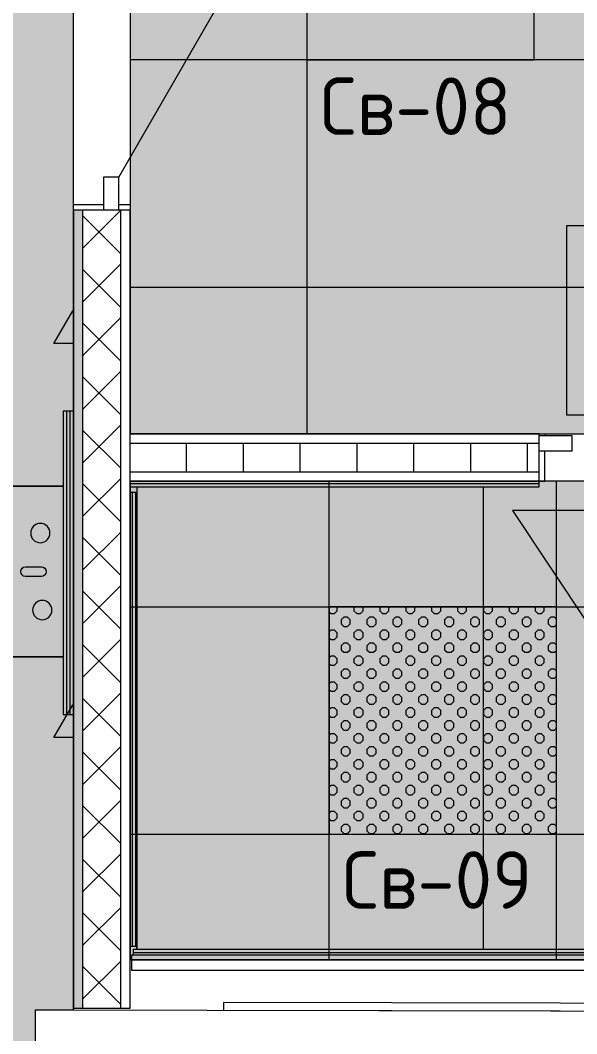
# Model space of a CAD drawing. Header units: millimetres. Extents: x -13069 to 207500, y -71366 to 56785.
# Drawn here: x 153488 to 154957, y 15208 to 17881 of the extents above; entities that cross this region are included whole.
import ezdxf

# ---------------------------------------------------------------- set-up
doc = ezdxf.new("R2010")
doc.units = ezdxf.units.MM
for name, color, linetype in [('PDF _Подложка без мебели', 7, 'Continuous'), ('PDF _Потолки - марка', 7, 'Continuous'), ('PDF _Текст', 7, 'Continuous')]:
    doc.layers.add(name, color=color, linetype=linetype)
doc.layers.add('PDF _Потолки', color=7, linetype='Continuous', lineweight=5, true_color=0x535353)
doc.layers.add('PDF _Ригели', color=7, linetype='Continuous', true_color=0x959595)
doc.layers.add('PDF _светильники', color=7, linetype='Continuous', true_color=0xffffff)
doc.styles.add('PDF GOST Common', font='GOST_Common.ttf')

msp = doc.modelspace()

# ---------------------------------------------------------------- hatches: boundary and pattern name
at = {"layer": 'PDF _Потолки', "true_color": 0xffffff, "transparency": 33554559}
for points in [[(119128.221, 14242.141), (121251.121, 14242.141), (126067.622, 14242.141), (126067.622, 13946.441), (126557.621, 13946.441), (126557.621, 14207.144), (129642.823, 14207.144), (129642.823, 14690.042), (133288.121, 14687.841), (133288.023, 15333.041), (132857.121, 15334.042), (132856.822, 19369.543), (135145.723, 19346.142), (135145.723, 15309.042), (134988.023, 15309.442), (134988.023, 14684.341), (151828.019, 14650.143), (151829.222, 15275.143), (151547.02, 15275.741), (151547.02, 19362.341), (153628.324, 19362.341), (153628.324, 15271.441), (153528.221, 15271.643), (153527.024, 14646.041), (156880.424, 14639.843), (156880.424, 14124.041), (160431.12, 14124.041), (160431.12, 13922.341), (160893.119, 13922.341), (160893.119, 14198.043), (165522.02, 14198.043), (165522.02, 14629.043), (167312.022, 14629.043), (167312.022, 14265.341), (167721.025, 14265.341), (167731.523, 10817.843), (166409.52, 10817.843), (166409.52, 10576.342), (160953.819, 10576.342), (160953.819, 11076.141), (160431.12, 11076.141), (159023.222, 11076.141), (159023.222, 10848.541), (146474.62, 10848.541), (140432.121, 10848.541), (126576.121, 10848.541), (126576.121, 11069.042), (126086.521, 11069.042), (126086.521, 10573.541), (119128.221, 10573.541)], [(153778.324, 16790.341), (153778.324, 19362.744), (157073.32, 19361.843), (157111.424, 16790.341), (155887.919, 16790.341), (154857.92, 16790.341)]]:
    msp.add_hatch(color=7, dxfattribs=at).paths.add_polyline_path(points)

# ---------------------------------------------------------------- linework, layer by layer
at = {"layer": 'PDF _Подложка без мебели', "lineweight": 18}
for points in [[(153528.123, 14701.641), (153528.019, 14681.643), (156915.422, 14674.743), (156937.12, 14674.743), (156937.12, 14694.741), (153527.122, 14701.641), (153528.221, 15271.643), (157154.02, 15264.343), (157055.32, 22111.444), (157092.619, 19522.341), (157072.624, 19522.042), (157035.319, 22111.141), (157055.32, 22111.444), (157625.224, 22119.644), (157733.323, 14629.043), (158011.619, 14629.043), (158020.524, 14629.043), (158020.524, 14299.041)], [(153748.32, 17467.343), (154176.322, 18208.642)], [(153748.32, 17380.343), (153748.32, 17467.343), (153708.323, 17467.343), (153708.323, 17380.343)], [(153628.324, 17380.343), (153628.324, 17395.342), (153708.323, 17395.342)], [(153653.324, 15275.341), (153653.324, 17380.343)], [(153748.32, 17395.342), (153778.324, 17395.342)], [(153753.324, 15275.341), (153753.324, 17380.343)], [(153610.319, 16850.341), (153610.319, 16050.341)], [(153619.322, 16850.341), (153619.322, 16050.341)], [(154857.92, 16745.342), (154944.92, 16745.342), (154944.92, 16785.342), (154857.92, 16785.342), (154857.92, 16790.341), (153778.324, 16790.341)], [(154872.923, 16790.341), (154872.923, 16785.342)], [(153778.324, 16650.341), (154857.92, 16650.341), (154857.92, 16745.342), (154857.92, 16785.342)], [(153778.324, 16765.341), (154857.92, 16765.341)], [(153927.024, 16690.341), (153927.024, 16765.341)], [(154077.024, 16690.341), (154077.024, 16765.341)], [(154227.024, 16690.341), (154227.024, 16765.341)], [(154377.024, 16690.341), (154377.024, 16765.341)], [(154527.024, 16690.341), (154527.024, 16765.341)], [(154677.024, 16690.341), (154677.024, 16765.341)], [(154827.024, 16690.341), (154827.024, 16765.341)], [(153778.324, 16665.341), (154857.92, 16665.341), (154872.923, 16665.341), (154872.923, 16745.342)], [(153778.324, 16690.341), (154857.92, 16690.341)], [(153778.324, 16659.341), (154857.92, 16659.341)], [(153787.321, 15415.841), (153787.321, 15430.844), (156613.42, 15430.844), (156613.42, 16665.341)], [(153778.324, 15439.343), (153793.321, 15439.343), (153793.321, 16635.342), (153778.324, 16635.342)], [(153784.324, 15439.343), (153784.324, 16635.342)], [(153796.324, 16650.341), (153796.324, 15430.844), (153796.324, 16339.443)], [(154710.319, 16650.341), (154710.319, 15430.844)], [(156628.422, 15415.841), (153782.023, 15415.841), (153782.023, 15375.842), (156628.422, 15375.842)], [(156628.422, 15402.841), (153782.023, 15402.841)], [(156613.42, 15421.841), (153787.321, 15421.841)], [(153628.324, 15271.441), (153628.324, 15275.341)]]:
    msp.add_lwpolyline(points, dxfattribs=at)
for points in [[(153748.32, 17380.343), (153708.323, 17380.343), (153628.324, 17380.343), (153628.324, 15275.341), (153778.324, 15275.341), (153778.324, 17380.343)], [(153629.319, 16050.341), (153629.319, 16850.341), (153601.322, 16850.341), (153601.322, 16050.341)], [(153601.322, 16202.142), (153301.322, 16202.142), (153301.322, 16652.142), (153601.322, 16652.142), (153301.322, 16652.142), (153301.322, 16202.142)], [(154024.522, 15270.642), (157134.52, 15264.343), (157134.52, 15284.341), (154024.522, 15290.643)]]:
    msp.add_lwpolyline(points, close=True, dxfattribs=at)
at = {"layer": 'PDF _Подложка без мебели', "color": 250, "lineweight": 18, "true_color": 0x1d1d1d}
for points in [[(153653.324, 17279.943), (153753.324, 17379.943)], [(153753.324, 17265.243), (153653.324, 17365.243)], [(153653.324, 17138.543), (153753.324, 17238.543)], [(153753.324, 17123.742), (153653.324, 17223.742)], [(153653.324, 16997.143), (153753.324, 17097.143)], [(153753.324, 16982.342), (153653.324, 17082.342)], [(153653.324, 16855.743), (153753.324, 16955.743)], [(153753.324, 16840.942), (153653.324, 16940.942)], [(153653.324, 16714.242), (153753.324, 16814.242)], [(153753.324, 16699.542), (153653.324, 16799.542)], [(153653.324, 16572.842), (153753.324, 16672.842)], [(153753.324, 16558.142), (153653.324, 16658.142)], [(153653.324, 16431.442), (153753.324, 16531.442)], [(153753.324, 16416.641), (153653.324, 16516.641)], [(153653.324, 16290.042), (153753.324, 16390.042)], [(153753.324, 16275.244), (153653.324, 16375.244)], [(153653.324, 16148.641), (153753.324, 16248.641)], [(153753.324, 16133.843), (153653.324, 16233.843)], [(153653.324, 16007.144), (153753.324, 16107.144)], [(153753.324, 15992.443), (153653.324, 16092.443)], [(153653.324, 15865.743), (153753.324, 15965.743)], [(153753.324, 15851.043), (153653.324, 15951.043)], [(153653.324, 15724.343), (153753.324, 15824.343)], [(153753.324, 15709.542), (153653.324, 15809.542)], [(153653.324, 15582.943), (153753.324, 15682.943)], [(153753.324, 15568.142), (153653.324, 15668.142)], [(153653.324, 15441.442), (153753.324, 15541.442)], [(153753.324, 15426.742), (153653.324, 15526.742)], [(153653.324, 15300.042), (153753.324, 15400.042)], [(153753.324, 15285.342), (153653.324, 15385.342)]]:
    msp.add_lwpolyline(points, dxfattribs=at)
at = {"layer": 'PDF _Подложка без мебели', "lineweight": 18}
for points in [[(153566.52, 16528.741, 0.41336558), (153541.124, 16554.141, 0.41484969), (153515.721, 16528.741, 0.41480544), (153541.124, 16503.341, 0.41332129)], [(153502.122, 16439.843), (153544.12, 16439.843, -0.41338159), (153556.822, 16427.142, -0.41343337), (153544.12, 16414.443), (153502.122, 16414.443, -0.41343337), (153489.421, 16427.142, -0.4133816)], [(153571.72, 16325.543, 0.41332277), (153546.324, 16350.942, 0.41480692), (153520.921, 16325.543, 0.4148505), (153546.324, 16300.143, 0.4133664)]]:
    msp.add_lwpolyline(points, format="xyb", close=True, dxfattribs=at)
at = {"layer": 'PDF _Подложка без мебели', "lineweight": 0, "transparency": 33554559}
msp.add_solid([(153653.324, 17380.343), (153653.324, 15275.341), (153628.324, 17380.343), (153628.324, 15275.341)], dxfattribs=at)
at = {"layer": 'PDF _Потолки', "color": 7, "lineweight": 13}
for points in [[(160893.119, 13922.341), (160431.12, 13922.341), (160431.12, 14124.041), (156880.424, 14124.041), (156880.424, 14639.843), (153527.024, 14646.041), (153528.221, 15271.643), (153628.324, 15271.441), (153628.324, 19362.341), (151547.02, 19362.341), (151547.02, 15275.741), (151829.222, 15275.143), (151828.019, 14650.143), (134988.121, 14684.341), (134988.023, 15309.341), (135145.723, 15309.042), (135145.723, 19346.142), (132856.822, 19369.543), (132857.121, 15334.042), (133288.023, 15333.041), (133288.121, 14687.841), (129642.823, 14690.042)], [(154244.92, 19362.616), (154244.92, 16790.341)], [(157096.81, 17776.544), (153778.324, 17776.544)], [(157105.701, 17176.544), (153778.324, 17176.544)], [(153628.324, 17028.341), (153576.622, 17028.341), (153626.622, 17114.941), (153628.324, 17111.941)], [(154303.422, 15402.841), (154303.422, 16665.341)], [(154903.422, 15402.841), (154903.422, 16665.341)], [(153778.324, 16334.143), (156628.422, 16334.143)], [(153628.324, 15989.141), (153576.622, 15989.141), (153626.622, 16075.741), (153628.324, 16072.741)], [(153778.324, 15734.143), (156628.422, 15734.143)]]:
    msp.add_lwpolyline(points, dxfattribs=at)
for points in [[(153778.324, 16790.341), (154857.92, 16790.341), (155887.919, 16790.341), (157111.424, 16790.341), (157073.32, 19361.843), (153778.324, 19362.744)], [(153778.324, 16665.341), (153778.324, 15402.841), (156628.422, 15402.841), (156628.422, 16665.341)]]:
    msp.add_lwpolyline(points, close=True, dxfattribs=at)
at = {"layer": 'PDF _Потолки', "color": 254, "lineweight": 0, "true_color": 0xcae6ff, "transparency": 33554559}
msp.add_solid([(153778.324, 16665.341), (156628.422, 16665.341), (153778.324, 15402.841), (156628.422, 15402.841)], dxfattribs=at)
at = {"layer": 'PDF _Потолки - марка', "lineweight": 13}
msp.add_lwpolyline([(155587.022, 16588.143), (154787.022, 16588.143), (155187.022, 15988.143)], close=True, dxfattribs=at)
at = {"layer": 'PDF _Потолки - марка', "color": 7, "lineweight": 0, "true_color": 0xffffff, "transparency": 33554559}
msp.add_solid([(155587.022, 16588.143), (154787.022, 16588.143), (155187.022, 15988.143)], dxfattribs=at)
at = {"layer": 'PDF _Ригели', "lineweight": 18}
msp.add_lwpolyline([(154931.022, 16840.042), (154931.022, 17340.042), (156231.022, 17340.042), (156231.022, 16840.042)], close=True, dxfattribs=at)
at = {"layer": 'PDF _светильники', "color": 7, "lineweight": 13}
for points in [[(154244.725, 17776.544), (154844.725, 17776.544), (154844.725, 18376.544), (154244.725, 18376.544)], [(154303.422, 15734.143), (154903.422, 15734.143), (154903.422, 16334.143), (154303.422, 16334.143)]]:
    msp.add_lwpolyline(points, close=True, dxfattribs=at)
at = {"layer": 'PDF _светильники', "lineweight": 20}
for points in [[(154303.422, 16320.941), (154307.823, 16316.543), (154317.82, 16316.543), (154324.821, 16323.641), (154324.821, 16333.642), (154324.321, 16334.143)], [(154369.523, 16334.143), (154369.023, 16333.642), (154369.023, 16323.641), (154376.121, 16316.543), (154386.125, 16316.543), (154393.119, 16323.641), (154393.119, 16333.642), (154392.619, 16334.143)], [(154437.822, 16334.143), (154437.321, 16333.642), (154437.321, 16323.641), (154444.322, 16316.543), (154454.319, 16316.543), (154461.424, 16323.641), (154461.424, 16333.642), (154460.923, 16334.143)], [(154506.12, 16334.143), (154505.619, 16333.642), (154505.619, 16323.641), (154512.62, 16316.543), (154522.624, 16316.543), (154529.722, 16323.641), (154529.722, 16333.642), (154529.222, 16334.143)], [(154574.321, 16334.143), (154573.82, 16333.642), (154573.82, 16323.641), (154580.925, 16316.543), (154590.922, 16316.543), (154598.02, 16323.641), (154598.02, 16333.642), (154597.52, 16334.143)], [(154642.619, 16334.143), (154642.124, 16333.642), (154642.124, 16323.641), (154649.223, 16316.543), (154659.22, 16316.543), (154666.319, 16323.641), (154666.319, 16333.642), (154665.824, 16334.143)], [(154710.923, 16334.143), (154710.423, 16333.642), (154710.423, 16323.641), (154717.521, 16316.543), (154727.525, 16316.543), (154734.623, 16323.641), (154734.623, 16333.642), (154734.019, 16334.143)], [(154779.222, 16334.143), (154778.721, 16333.642), (154778.721, 16323.641), (154785.82, 16316.543), (154795.823, 16316.543), (154802.824, 16323.641), (154802.824, 16333.642), (154802.323, 16334.143)], [(154847.52, 16334.143), (154847.02, 16333.642), (154847.02, 16323.641), (154854.02, 16316.543), (154864.024, 16316.543), (154871.122, 16323.641), (154871.122, 16333.642), (154870.622, 16334.143)], [(154903.422, 16301.342), (154898.222, 16306.542), (154888.224, 16306.542), (154881.12, 16299.441), (154881.12, 16289.443), (154888.224, 16282.342), (154898.222, 16282.342), (154903.422, 16287.542)], [(154303.422, 16252.642), (154307.823, 16248.242), (154317.82, 16248.242), (154324.821, 16255.343), (154324.821, 16265.341), (154317.82, 16272.341), (154307.823, 16272.341), (154303.422, 16267.941)], [(154903.422, 16233.041), (154898.222, 16238.241), (154888.224, 16238.241), (154881.12, 16231.143), (154881.12, 16221.142), (154888.224, 16214.141), (154898.222, 16214.141), (154903.422, 16219.241)], [(154303.422, 16184.341), (154307.823, 16179.943), (154317.82, 16179.943), (154324.821, 16187.042), (154324.821, 16197.042), (154317.82, 16204.141), (154307.823, 16204.141), (154303.422, 16199.743)], [(154903.422, 16164.743), (154898.222, 16169.943), (154888.224, 16169.943), (154881.12, 16162.841), (154881.12, 16152.841), (154888.224, 16145.843), (154898.222, 16145.843), (154903.422, 16151.043)], [(154303.422, 16116.043), (154307.823, 16111.642), (154317.82, 16111.642), (154324.821, 16118.743), (154324.821, 16128.741), (154317.82, 16135.842), (154307.823, 16135.842), (154303.422, 16131.442)], [(154903.422, 16096.542), (154898.222, 16101.641), (154888.224, 16101.641), (154881.12, 16094.644), (154881.12, 16084.643), (154888.224, 16077.542), (154898.222, 16077.542), (154903.422, 16082.742)], [(154303.422, 16047.842), (154307.823, 16043.441), (154317.82, 16043.441), (154324.821, 16050.442), (154324.821, 16060.443), (154317.82, 16067.541), (154307.823, 16067.541), (154303.422, 16063.143)], [(154903.422, 16028.243), (154898.222, 16033.441), (154888.224, 16033.441), (154881.12, 16026.342), (154881.12, 16016.342), (154888.224, 16009.243), (154898.222, 16009.243), (154903.422, 16014.443)], [(154303.422, 15979.544), (154307.823, 15975.143), (154317.82, 15975.143), (154324.821, 15982.144), (154324.821, 15992.141), (154317.82, 15999.243), (154307.823, 15999.243), (154303.422, 15994.842)], [(154903.422, 15959.942), (154898.222, 15965.142), (154888.224, 15965.142), (154881.12, 15958.041), (154881.12, 15948.043), (154888.224, 15940.942), (154898.222, 15940.942), (154903.422, 15946.142)], [(154303.422, 15911.242), (154307.823, 15906.842), (154317.82, 15906.842), (154324.821, 15913.943), (154324.821, 15923.944), (154317.82, 15930.941), (154307.823, 15930.941), (154303.422, 15926.544)], [(154903.422, 15891.641), (154898.222, 15896.841), (154888.224, 15896.841), (154881.12, 15889.743), (154881.12, 15879.742), (154888.224, 15872.644), (154898.222, 15872.644), (154903.422, 15877.841)], [(154303.422, 15842.941), (154307.823, 15838.543), (154317.82, 15838.543), (154324.821, 15845.642), (154324.821, 15855.642), (154317.82, 15862.643), (154307.823, 15862.643), (154303.422, 15858.242)], [(154903.422, 15823.342), (154898.222, 15828.543), (154888.224, 15828.543), (154881.12, 15821.441), (154881.12, 15811.444), (154888.224, 15804.443), (154898.222, 15804.443), (154903.422, 15809.542)], [(154303.422, 15774.642), (154307.823, 15770.242), (154317.82, 15770.242), (154324.821, 15777.343), (154324.821, 15787.341), (154317.82, 15794.442), (154307.823, 15794.442), (154303.422, 15790.042)], [(154903.422, 15755.041), (154898.222, 15760.241), (154888.224, 15760.241), (154881.12, 15753.143), (154881.12, 15743.142), (154888.224, 15736.141), (154898.222, 15736.141), (154903.422, 15741.342)]]:
    msp.add_lwpolyline(points, dxfattribs=at)
for points in [[(154359.019, 16299.441), (154351.921, 16306.542), (154341.923, 16306.542), (154334.825, 16299.441), (154334.825, 16289.443), (154341.923, 16282.342), (154351.921, 16282.342), (154359.019, 16289.443)], [(154427.323, 16299.441), (154420.219, 16306.542), (154410.221, 16306.542), (154403.123, 16299.441), (154403.123, 16289.443), (154410.221, 16282.342), (154420.219, 16282.342), (154427.323, 16289.443)], [(154495.622, 16299.441), (154488.523, 16306.542), (154478.52, 16306.542), (154471.421, 16299.441), (154471.421, 16289.443), (154478.52, 16282.342), (154488.523, 16282.342), (154495.622, 16289.443)], [(154563.822, 16299.441), (154556.822, 16306.542), (154546.824, 16306.542), (154539.72, 16299.441), (154539.72, 16289.443), (154546.824, 16282.342), (154556.822, 16282.342), (154563.822, 16289.443)], [(154632.121, 16299.441), (154625.12, 16306.542), (154615.123, 16306.542), (154608.024, 16299.441), (154608.024, 16289.443), (154615.123, 16282.342), (154625.12, 16282.342), (154632.121, 16289.443)], [(154700.419, 16299.441), (154693.321, 16306.542), (154683.323, 16306.542), (154676.322, 16299.441), (154676.322, 16289.443), (154683.323, 16282.342), (154693.321, 16282.342), (154700.419, 16289.443)], [(154768.724, 16299.441), (154761.619, 16306.542), (154751.622, 16306.542), (154744.621, 16299.441), (154744.621, 16289.443), (154751.622, 16282.342), (154761.619, 16282.342), (154768.724, 16289.443)], [(154837.022, 16299.441), (154829.924, 16306.542), (154819.92, 16306.542), (154812.822, 16299.441), (154812.822, 16289.443), (154819.92, 16282.342), (154829.924, 16282.342), (154837.022, 16289.443)], [(154393.119, 16265.341), (154386.125, 16272.341), (154376.121, 16272.341), (154369.023, 16265.341), (154369.023, 16255.343), (154376.121, 16248.242), (154386.125, 16248.242), (154393.119, 16255.343)], [(154461.424, 16265.341), (154454.319, 16272.341), (154444.322, 16272.341), (154437.321, 16265.341), (154437.321, 16255.343), (154444.322, 16248.242), (154454.319, 16248.242), (154461.424, 16255.343)], [(154529.722, 16265.341), (154522.624, 16272.341), (154512.62, 16272.341), (154505.619, 16265.341), (154505.619, 16255.343), (154512.62, 16248.242), (154522.624, 16248.242), (154529.722, 16255.343)], [(154598.02, 16265.341), (154590.922, 16272.341), (154580.925, 16272.341), (154573.82, 16265.341), (154573.82, 16255.343), (154580.925, 16248.242), (154590.922, 16248.242), (154598.02, 16255.343)], [(154666.319, 16265.341), (154659.22, 16272.341), (154649.223, 16272.341), (154642.124, 16265.341), (154642.124, 16255.343), (154649.223, 16248.242), (154659.22, 16248.242), (154666.319, 16255.343)], [(154734.623, 16265.341), (154727.525, 16272.341), (154717.521, 16272.341), (154710.423, 16265.341), (154710.423, 16255.343), (154717.521, 16248.242), (154727.525, 16248.242), (154734.623, 16255.343)], [(154802.824, 16265.341), (154795.823, 16272.341), (154785.82, 16272.341), (154778.721, 16265.341), (154778.721, 16255.343), (154785.82, 16248.242), (154795.823, 16248.242), (154802.824, 16255.343)], [(154871.122, 16265.341), (154864.024, 16272.341), (154854.02, 16272.341), (154847.02, 16265.341), (154847.02, 16255.343), (154854.02, 16248.242), (154864.024, 16248.242), (154871.122, 16255.343)], [(154359.019, 16231.143), (154351.921, 16238.241), (154341.923, 16238.241), (154334.825, 16231.143), (154334.825, 16221.142), (154341.923, 16214.141), (154351.921, 16214.141), (154359.019, 16221.142)], [(154427.323, 16231.143), (154420.219, 16238.241), (154410.221, 16238.241), (154403.123, 16231.143), (154403.123, 16221.142), (154410.221, 16214.141), (154420.219, 16214.141), (154427.323, 16221.142)], [(154495.622, 16231.143), (154488.523, 16238.241), (154478.52, 16238.241), (154471.421, 16231.143), (154471.421, 16221.142), (154478.52, 16214.141), (154488.523, 16214.141), (154495.622, 16221.142)], [(154563.822, 16231.143), (154556.822, 16238.241), (154546.824, 16238.241), (154539.72, 16231.143), (154539.72, 16221.142), (154546.824, 16214.141), (154556.822, 16214.141), (154563.822, 16221.142)], [(154632.121, 16231.143), (154625.12, 16238.241), (154615.123, 16238.241), (154608.024, 16231.143), (154608.024, 16221.142), (154615.123, 16214.141), (154625.12, 16214.141), (154632.121, 16221.142)], [(154700.419, 16231.143), (154693.321, 16238.241), (154683.323, 16238.241), (154676.322, 16231.143), (154676.322, 16221.142), (154683.323, 16214.141), (154693.321, 16214.141), (154700.419, 16221.142)], [(154768.724, 16231.143), (154761.619, 16238.241), (154751.622, 16238.241), (154744.621, 16231.143), (154744.621, 16221.142), (154751.622, 16214.141), (154761.619, 16214.141), (154768.724, 16221.142)], [(154837.022, 16231.143), (154829.924, 16238.241), (154819.92, 16238.241), (154812.822, 16231.143), (154812.822, 16221.142), (154819.92, 16214.141), (154829.924, 16214.141), (154837.022, 16221.142)], [(154393.119, 16197.042), (154386.125, 16204.141), (154376.121, 16204.141), (154369.023, 16197.042), (154369.023, 16187.042), (154376.121, 16179.943), (154386.125, 16179.943), (154393.119, 16187.042)], [(154461.424, 16197.042), (154454.319, 16204.141), (154444.322, 16204.141), (154437.321, 16197.042), (154437.321, 16187.042), (154444.322, 16179.943), (154454.319, 16179.943), (154461.424, 16187.042)], [(154529.722, 16197.042), (154522.624, 16204.141), (154512.62, 16204.141), (154505.619, 16197.042), (154505.619, 16187.042), (154512.62, 16179.943), (154522.624, 16179.943), (154529.722, 16187.042)], [(154598.02, 16197.042), (154590.922, 16204.141), (154580.925, 16204.141), (154573.82, 16197.042), (154573.82, 16187.042), (154580.925, 16179.943), (154590.922, 16179.943), (154598.02, 16187.042)], [(154666.319, 16197.042), (154659.22, 16204.141), (154649.223, 16204.141), (154642.124, 16197.042), (154642.124, 16187.042), (154649.223, 16179.943), (154659.22, 16179.943), (154666.319, 16187.042)], [(154734.623, 16197.042), (154727.525, 16204.141), (154717.521, 16204.141), (154710.423, 16197.042), (154710.423, 16187.042), (154717.521, 16179.943), (154727.525, 16179.943), (154734.623, 16187.042)], [(154802.824, 16197.042), (154795.823, 16204.141), (154785.82, 16204.141), (154778.721, 16197.042), (154778.721, 16187.042), (154785.82, 16179.943), (154795.823, 16179.943), (154802.824, 16187.042)], [(154871.122, 16197.042), (154864.024, 16204.141), (154854.02, 16204.141), (154847.02, 16197.042), (154847.02, 16187.042), (154854.02, 16179.943), (154864.024, 16179.943), (154871.122, 16187.042)], [(154359.019, 16162.841), (154351.921, 16169.943), (154341.923, 16169.943), (154334.825, 16162.841), (154334.825, 16152.841), (154341.923, 16145.843), (154351.921, 16145.843), (154359.019, 16152.841)], [(154427.323, 16162.841), (154420.219, 16169.943), (154410.221, 16169.943), (154403.123, 16162.841), (154403.123, 16152.841), (154410.221, 16145.843), (154420.219, 16145.843), (154427.323, 16152.841)], [(154495.622, 16162.841), (154488.523, 16169.943), (154478.52, 16169.943), (154471.421, 16162.841), (154471.421, 16152.841), (154478.52, 16145.843), (154488.523, 16145.843), (154495.622, 16152.841)], [(154563.822, 16162.841), (154556.822, 16169.943), (154546.824, 16169.943), (154539.72, 16162.841), (154539.72, 16152.841), (154546.824, 16145.843), (154556.822, 16145.843), (154563.822, 16152.841)], [(154632.121, 16162.841), (154625.12, 16169.943), (154615.123, 16169.943), (154608.024, 16162.841), (154608.024, 16152.841), (154615.123, 16145.843), (154625.12, 16145.843), (154632.121, 16152.841)], [(154700.419, 16162.841), (154693.321, 16169.943), (154683.323, 16169.943), (154676.322, 16162.841), (154676.322, 16152.841), (154683.323, 16145.843), (154693.321, 16145.843), (154700.419, 16152.841)], [(154768.724, 16162.841), (154761.619, 16169.943), (154751.622, 16169.943), (154744.621, 16162.841), (154744.621, 16152.841), (154751.622, 16145.843), (154761.619, 16145.843), (154768.724, 16152.841)], [(154837.022, 16162.841), (154829.924, 16169.943), (154819.92, 16169.943), (154812.822, 16162.841), (154812.822, 16152.841), (154819.92, 16145.843), (154829.924, 16145.843), (154837.022, 16152.841)], [(154393.119, 16128.741), (154386.125, 16135.842), (154376.121, 16135.842), (154369.023, 16128.741), (154369.023, 16118.743), (154376.121, 16111.642), (154386.125, 16111.642), (154393.119, 16118.743)], [(154461.424, 16128.741), (154454.319, 16135.842), (154444.322, 16135.842), (154437.321, 16128.741), (154437.321, 16118.743), (154444.322, 16111.642), (154454.319, 16111.642), (154461.424, 16118.743)], [(154529.722, 16128.741), (154522.624, 16135.842), (154512.62, 16135.842), (154505.619, 16128.741), (154505.619, 16118.743), (154512.62, 16111.642), (154522.624, 16111.642), (154529.722, 16118.743)], [(154598.02, 16128.741), (154590.922, 16135.842), (154580.925, 16135.842), (154573.82, 16128.741), (154573.82, 16118.743), (154580.925, 16111.642), (154590.922, 16111.642), (154598.02, 16118.743)], [(154666.319, 16128.741), (154659.22, 16135.842), (154649.223, 16135.842), (154642.124, 16128.741), (154642.124, 16118.743), (154649.223, 16111.642), (154659.22, 16111.642), (154666.319, 16118.743)], [(154734.623, 16128.741), (154727.525, 16135.842), (154717.521, 16135.842), (154710.423, 16128.741), (154710.423, 16118.743), (154717.521, 16111.642), (154727.525, 16111.642), (154734.623, 16118.743)], [(154802.824, 16128.741), (154795.823, 16135.842), (154785.82, 16135.842), (154778.721, 16128.741), (154778.721, 16118.743), (154785.82, 16111.642), (154795.823, 16111.642), (154802.824, 16118.743)], [(154871.122, 16128.741), (154864.024, 16135.842), (154854.02, 16135.842), (154847.02, 16128.741), (154847.02, 16118.743), (154854.02, 16111.642), (154864.024, 16111.642), (154871.122, 16118.743)], [(154359.019, 16094.644), (154351.921, 16101.641), (154341.923, 16101.641), (154334.825, 16094.644), (154334.825, 16084.643), (154341.923, 16077.542), (154351.921, 16077.542), (154359.019, 16084.643)], [(154427.323, 16094.644), (154420.219, 16101.641), (154410.221, 16101.641), (154403.123, 16094.644), (154403.123, 16084.643), (154410.221, 16077.542), (154420.219, 16077.542), (154427.323, 16084.643)], [(154495.622, 16094.644), (154488.523, 16101.641), (154478.52, 16101.641), (154471.421, 16094.644), (154471.421, 16084.643), (154478.52, 16077.542), (154488.523, 16077.542), (154495.622, 16084.643)], [(154563.822, 16094.644), (154556.822, 16101.641), (154546.824, 16101.641), (154539.72, 16094.644), (154539.72, 16084.643), (154546.824, 16077.542), (154556.822, 16077.542), (154563.822, 16084.643)], [(154632.121, 16094.644), (154625.12, 16101.641), (154615.123, 16101.641), (154608.024, 16094.644), (154608.024, 16084.643), (154615.123, 16077.542), (154625.12, 16077.542), (154632.121, 16084.643)], [(154700.419, 16094.644), (154693.321, 16101.641), (154683.323, 16101.641), (154676.322, 16094.644), (154676.322, 16084.643), (154683.323, 16077.542), (154693.321, 16077.542), (154700.419, 16084.643)], [(154768.724, 16094.644), (154761.619, 16101.641), (154751.622, 16101.641), (154744.621, 16094.644), (154744.621, 16084.643), (154751.622, 16077.542), (154761.619, 16077.542), (154768.724, 16084.643)], [(154837.022, 16094.644), (154829.924, 16101.641), (154819.92, 16101.641), (154812.822, 16094.644), (154812.822, 16084.643), (154819.92, 16077.542), (154829.924, 16077.542), (154837.022, 16084.643)], [(154393.119, 16060.443), (154386.125, 16067.541), (154376.121, 16067.541), (154369.023, 16060.443), (154369.023, 16050.442), (154376.121, 16043.441), (154386.125, 16043.441), (154393.119, 16050.442)], [(154461.424, 16060.443), (154454.319, 16067.541), (154444.322, 16067.541), (154437.321, 16060.443), (154437.321, 16050.442), (154444.322, 16043.441), (154454.319, 16043.441), (154461.424, 16050.442)], [(154529.722, 16060.443), (154522.624, 16067.541), (154512.62, 16067.541), (154505.619, 16060.443), (154505.619, 16050.442), (154512.62, 16043.441), (154522.624, 16043.441), (154529.722, 16050.442)], [(154598.02, 16060.443), (154590.922, 16067.541), (154580.925, 16067.541), (154573.82, 16060.443), (154573.82, 16050.442), (154580.925, 16043.441), (154590.922, 16043.441), (154598.02, 16050.442)], [(154666.319, 16060.443), (154659.22, 16067.541), (154649.223, 16067.541), (154642.124, 16060.443), (154642.124, 16050.442), (154649.223, 16043.441), (154659.22, 16043.441), (154666.319, 16050.442)], [(154734.623, 16060.443), (154727.525, 16067.541), (154717.521, 16067.541), (154710.423, 16060.443), (154710.423, 16050.442), (154717.521, 16043.441), (154727.525, 16043.441), (154734.623, 16050.442)], [(154802.824, 16060.443), (154795.823, 16067.541), (154785.82, 16067.541), (154778.721, 16060.443), (154778.721, 16050.442), (154785.82, 16043.441), (154795.823, 16043.441), (154802.824, 16050.442)], [(154871.122, 16060.443), (154864.024, 16067.541), (154854.02, 16067.541), (154847.02, 16060.443), (154847.02, 16050.442), (154854.02, 16043.441), (154864.024, 16043.441), (154871.122, 16050.442)], [(154359.019, 16026.342), (154351.921, 16033.441), (154341.923, 16033.441), (154334.825, 16026.342), (154334.825, 16016.342), (154341.923, 16009.243), (154351.921, 16009.243), (154359.019, 16016.342)], [(154427.323, 16026.342), (154420.219, 16033.441), (154410.221, 16033.441), (154403.123, 16026.342), (154403.123, 16016.342), (154410.221, 16009.243), (154420.219, 16009.243), (154427.323, 16016.342)], [(154495.622, 16026.342), (154488.523, 16033.441), (154478.52, 16033.441), (154471.421, 16026.342), (154471.421, 16016.342), (154478.52, 16009.243), (154488.523, 16009.243), (154495.622, 16016.342)], [(154563.822, 16026.342), (154556.822, 16033.441), (154546.824, 16033.441), (154539.72, 16026.342), (154539.72, 16016.342), (154546.824, 16009.243), (154556.822, 16009.243), (154563.822, 16016.342)], [(154632.121, 16026.342), (154625.12, 16033.441), (154615.123, 16033.441), (154608.024, 16026.342), (154608.024, 16016.342), (154615.123, 16009.243), (154625.12, 16009.243), (154632.121, 16016.342)], [(154700.419, 16026.342), (154693.321, 16033.441), (154683.323, 16033.441), (154676.322, 16026.342), (154676.322, 16016.342), (154683.323, 16009.243), (154693.321, 16009.243), (154700.419, 16016.342)], [(154768.724, 16026.342), (154761.619, 16033.441), (154751.622, 16033.441), (154744.621, 16026.342), (154744.621, 16016.342), (154751.622, 16009.243), (154761.619, 16009.243), (154768.724, 16016.342)], [(154837.022, 16026.342), (154829.924, 16033.441), (154819.92, 16033.441), (154812.822, 16026.342), (154812.822, 16016.342), (154819.92, 16009.243), (154829.924, 16009.243), (154837.022, 16016.342)], [(154393.119, 15992.141), (154386.125, 15999.243), (154376.121, 15999.243), (154369.023, 15992.141), (154369.023, 15982.144), (154376.121, 15975.143), (154386.125, 15975.143), (154393.119, 15982.144)], [(154461.424, 15992.141), (154454.319, 15999.243), (154444.322, 15999.243), (154437.321, 15992.141), (154437.321, 15982.144), (154444.322, 15975.143), (154454.319, 15975.143), (154461.424, 15982.144)], [(154529.722, 15992.141), (154522.624, 15999.243), (154512.62, 15999.243), (154505.619, 15992.141), (154505.619, 15982.144), (154512.62, 15975.143), (154522.624, 15975.143), (154529.722, 15982.144)], [(154598.02, 15992.141), (154590.922, 15999.243), (154580.925, 15999.243), (154573.82, 15992.141), (154573.82, 15982.144), (154580.925, 15975.143), (154590.922, 15975.143), (154598.02, 15982.144)], [(154666.319, 15992.141), (154659.22, 15999.243), (154649.223, 15999.243), (154642.124, 15992.141), (154642.124, 15982.144), (154649.223, 15975.143), (154659.22, 15975.143), (154666.319, 15982.144)], [(154734.623, 15992.141), (154727.525, 15999.243), (154717.521, 15999.243), (154710.423, 15992.141), (154710.423, 15982.144), (154717.521, 15975.143), (154727.525, 15975.143), (154734.623, 15982.144)], [(154802.824, 15992.141), (154795.823, 15999.243), (154785.82, 15999.243), (154778.721, 15992.141), (154778.721, 15982.144), (154785.82, 15975.143), (154795.823, 15975.143), (154802.824, 15982.144)], [(154871.122, 15992.141), (154864.024, 15999.243), (154854.02, 15999.243), (154847.02, 15992.141), (154847.02, 15982.144), (154854.02, 15975.143), (154864.024, 15975.143), (154871.122, 15982.144)], [(154359.019, 15958.041), (154351.921, 15965.142), (154341.923, 15965.142), (154334.825, 15958.041), (154334.825, 15948.043), (154341.923, 15940.942), (154351.921, 15940.942), (154359.019, 15948.043)], [(154427.323, 15958.041), (154420.219, 15965.142), (154410.221, 15965.142), (154403.123, 15958.041), (154403.123, 15948.043), (154410.221, 15940.942), (154420.219, 15940.942), (154427.323, 15948.043)], [(154495.622, 15958.041), (154488.523, 15965.142), (154478.52, 15965.142), (154471.421, 15958.041), (154471.421, 15948.043), (154478.52, 15940.942), (154488.523, 15940.942), (154495.622, 15948.043)], [(154563.822, 15958.041), (154556.822, 15965.142), (154546.824, 15965.142), (154539.72, 15958.041), (154539.72, 15948.043), (154546.824, 15940.942), (154556.822, 15940.942), (154563.822, 15948.043)], [(154632.121, 15958.041), (154625.12, 15965.142), (154615.123, 15965.142), (154608.024, 15958.041), (154608.024, 15948.043), (154615.123, 15940.942), (154625.12, 15940.942), (154632.121, 15948.043)], [(154700.419, 15958.041), (154693.321, 15965.142), (154683.323, 15965.142), (154676.322, 15958.041), (154676.322, 15948.043), (154683.323, 15940.942), (154693.321, 15940.942), (154700.419, 15948.043)], [(154768.724, 15958.041), (154761.619, 15965.142), (154751.622, 15965.142), (154744.621, 15958.041), (154744.621, 15948.043), (154751.622, 15940.942), (154761.619, 15940.942), (154768.724, 15948.043)], [(154837.022, 15958.041), (154829.924, 15965.142), (154819.92, 15965.142), (154812.822, 15958.041), (154812.822, 15948.043), (154819.92, 15940.942), (154829.924, 15940.942), (154837.022, 15948.043)], [(154393.119, 15923.944), (154386.125, 15930.941), (154376.121, 15930.941), (154369.023, 15923.944), (154369.023, 15913.943), (154376.121, 15906.842), (154386.125, 15906.842), (154393.119, 15913.943)], [(154461.424, 15923.944), (154454.319, 15930.941), (154444.322, 15930.941), (154437.321, 15923.944), (154437.321, 15913.943), (154444.322, 15906.842), (154454.319, 15906.842), (154461.424, 15913.943)], [(154529.722, 15923.944), (154522.624, 15930.941), (154512.62, 15930.941), (154505.619, 15923.944), (154505.619, 15913.943), (154512.62, 15906.842), (154522.624, 15906.842), (154529.722, 15913.943)], [(154598.02, 15923.944), (154590.922, 15930.941), (154580.925, 15930.941), (154573.82, 15923.944), (154573.82, 15913.943), (154580.925, 15906.842), (154590.922, 15906.842), (154598.02, 15913.943)], [(154666.319, 15923.944), (154659.22, 15930.941), (154649.223, 15930.941), (154642.124, 15923.944), (154642.124, 15913.943), (154649.223, 15906.842), (154659.22, 15906.842), (154666.319, 15913.943)], [(154734.623, 15923.944), (154727.525, 15930.941), (154717.521, 15930.941), (154710.423, 15923.944), (154710.423, 15913.943), (154717.521, 15906.842), (154727.525, 15906.842), (154734.623, 15913.943)], [(154802.824, 15923.944), (154795.823, 15930.941), (154785.82, 15930.941), (154778.721, 15923.944), (154778.721, 15913.943), (154785.82, 15906.842), (154795.823, 15906.842), (154802.824, 15913.943)], [(154871.122, 15923.944), (154864.024, 15930.941), (154854.02, 15930.941), (154847.02, 15923.944), (154847.02, 15913.943), (154854.02, 15906.842), (154864.024, 15906.842), (154871.122, 15913.943)], [(154359.019, 15889.743), (154351.921, 15896.841), (154341.923, 15896.841), (154334.825, 15889.743), (154334.825, 15879.742), (154341.923, 15872.644), (154351.921, 15872.644), (154359.019, 15879.742)], [(154427.323, 15889.743), (154420.219, 15896.841), (154410.221, 15896.841), (154403.123, 15889.743), (154403.123, 15879.742), (154410.221, 15872.644), (154420.219, 15872.644), (154427.323, 15879.742)], [(154495.622, 15889.743), (154488.523, 15896.841), (154478.52, 15896.841), (154471.421, 15889.743), (154471.421, 15879.742), (154478.52, 15872.644), (154488.523, 15872.644), (154495.622, 15879.742)], [(154563.822, 15889.743), (154556.822, 15896.841), (154546.824, 15896.841), (154539.72, 15889.743), (154539.72, 15879.742), (154546.824, 15872.644), (154556.822, 15872.644), (154563.822, 15879.742)], [(154632.121, 15889.743), (154625.12, 15896.841), (154615.123, 15896.841), (154608.024, 15889.743), (154608.024, 15879.742), (154615.123, 15872.644), (154625.12, 15872.644), (154632.121, 15879.742)], [(154700.419, 15889.743), (154693.321, 15896.841), (154683.323, 15896.841), (154676.322, 15889.743), (154676.322, 15879.742), (154683.323, 15872.644), (154693.321, 15872.644), (154700.419, 15879.742)], [(154768.724, 15889.743), (154761.619, 15896.841), (154751.622, 15896.841), (154744.621, 15889.743), (154744.621, 15879.742), (154751.622, 15872.644), (154761.619, 15872.644), (154768.724, 15879.742)], [(154837.022, 15889.743), (154829.924, 15896.841), (154819.92, 15896.841), (154812.822, 15889.743), (154812.822, 15879.742), (154819.92, 15872.644), (154829.924, 15872.644), (154837.022, 15879.742)], [(154393.119, 15855.642), (154386.125, 15862.643), (154376.121, 15862.643), (154369.023, 15855.642), (154369.023, 15845.642), (154376.121, 15838.543), (154386.125, 15838.543), (154393.119, 15845.642)], [(154461.424, 15855.642), (154454.319, 15862.643), (154444.322, 15862.643), (154437.321, 15855.642), (154437.321, 15845.642), (154444.322, 15838.543), (154454.319, 15838.543), (154461.424, 15845.642)], [(154529.722, 15855.642), (154522.624, 15862.643), (154512.62, 15862.643), (154505.619, 15855.642), (154505.619, 15845.642), (154512.62, 15838.543), (154522.624, 15838.543), (154529.722, 15845.642)], [(154598.02, 15855.642), (154590.922, 15862.643), (154580.925, 15862.643), (154573.82, 15855.642), (154573.82, 15845.642), (154580.925, 15838.543), (154590.922, 15838.543), (154598.02, 15845.642)], [(154666.319, 15855.642), (154659.22, 15862.643), (154649.223, 15862.643), (154642.124, 15855.642), (154642.124, 15845.642), (154649.223, 15838.543), (154659.22, 15838.543), (154666.319, 15845.642)], [(154734.623, 15855.642), (154727.525, 15862.643), (154717.521, 15862.643), (154710.423, 15855.642), (154710.423, 15845.642), (154717.521, 15838.543), (154727.525, 15838.543), (154734.623, 15845.642)], [(154802.824, 15855.642), (154795.823, 15862.643), (154785.82, 15862.643), (154778.721, 15855.642), (154778.721, 15845.642), (154785.82, 15838.543), (154795.823, 15838.543), (154802.824, 15845.642)], [(154871.122, 15855.642), (154864.024, 15862.643), (154854.02, 15862.643), (154847.02, 15855.642), (154847.02, 15845.642), (154854.02, 15838.543), (154864.024, 15838.543), (154871.122, 15845.642)], [(154359.019, 15821.441), (154351.921, 15828.543), (154341.923, 15828.543), (154334.825, 15821.441), (154334.825, 15811.444), (154341.923, 15804.443), (154351.921, 15804.443), (154359.019, 15811.444)], [(154427.323, 15821.441), (154420.219, 15828.543), (154410.221, 15828.543), (154403.123, 15821.441), (154403.123, 15811.444), (154410.221, 15804.443), (154420.219, 15804.443), (154427.323, 15811.444)], [(154495.622, 15821.441), (154488.523, 15828.543), (154478.52, 15828.543), (154471.421, 15821.441), (154471.421, 15811.444), (154478.52, 15804.443), (154488.523, 15804.443), (154495.622, 15811.444)], [(154563.822, 15821.441), (154556.822, 15828.543), (154546.824, 15828.543), (154539.72, 15821.441), (154539.72, 15811.444), (154546.824, 15804.443), (154556.822, 15804.443), (154563.822, 15811.444)], [(154632.121, 15821.441), (154625.12, 15828.543), (154615.123, 15828.543), (154608.024, 15821.441), (154608.024, 15811.444), (154615.123, 15804.443), (154625.12, 15804.443), (154632.121, 15811.444)], [(154700.419, 15821.441), (154693.321, 15828.543), (154683.323, 15828.543), (154676.322, 15821.441), (154676.322, 15811.444), (154683.323, 15804.443), (154693.321, 15804.443), (154700.419, 15811.444)], [(154768.724, 15821.441), (154761.619, 15828.543), (154751.622, 15828.543), (154744.621, 15821.441), (154744.621, 15811.444), (154751.622, 15804.443), (154761.619, 15804.443), (154768.724, 15811.444)], [(154837.022, 15821.441), (154829.924, 15828.543), (154819.92, 15828.543), (154812.822, 15821.441), (154812.822, 15811.444), (154819.92, 15804.443), (154829.924, 15804.443), (154837.022, 15811.444)], [(154393.119, 15787.341), (154386.125, 15794.442), (154376.121, 15794.442), (154369.023, 15787.341), (154369.023, 15777.343), (154376.121, 15770.242), (154386.125, 15770.242), (154393.119, 15777.343)], [(154461.424, 15787.341), (154454.319, 15794.442), (154444.322, 15794.442), (154437.321, 15787.341), (154437.321, 15777.343), (154444.322, 15770.242), (154454.319, 15770.242), (154461.424, 15777.343)], [(154529.722, 15787.341), (154522.624, 15794.442), (154512.62, 15794.442), (154505.619, 15787.341), (154505.619, 15777.343), (154512.62, 15770.242), (154522.624, 15770.242), (154529.722, 15777.343)], [(154598.02, 15787.341), (154590.922, 15794.442), (154580.925, 15794.442), (154573.82, 15787.341), (154573.82, 15777.343), (154580.925, 15770.242), (154590.922, 15770.242), (154598.02, 15777.343)], [(154666.319, 15787.341), (154659.22, 15794.442), (154649.223, 15794.442), (154642.124, 15787.341), (154642.124, 15777.343), (154649.223, 15770.242), (154659.22, 15770.242), (154666.319, 15777.343)], [(154734.623, 15787.341), (154727.525, 15794.442), (154717.521, 15794.442), (154710.423, 15787.341), (154710.423, 15777.343), (154717.521, 15770.242), (154727.525, 15770.242), (154734.623, 15777.343)], [(154802.824, 15787.341), (154795.823, 15794.442), (154785.82, 15794.442), (154778.721, 15787.341), (154778.721, 15777.343), (154785.82, 15770.242), (154795.823, 15770.242), (154802.824, 15777.343)], [(154871.122, 15787.341), (154864.024, 15794.442), (154854.02, 15794.442), (154847.02, 15787.341), (154847.02, 15777.343), (154854.02, 15770.242), (154864.024, 15770.242), (154871.122, 15777.343)], [(154359.019, 15753.143), (154351.921, 15760.241), (154341.923, 15760.241), (154334.825, 15753.143), (154334.825, 15743.142), (154341.923, 15736.141), (154351.921, 15736.141), (154359.019, 15743.142)], [(154427.323, 15753.143), (154420.219, 15760.241), (154410.221, 15760.241), (154403.123, 15753.143), (154403.123, 15743.142), (154410.221, 15736.141), (154420.219, 15736.141), (154427.323, 15743.142)], [(154495.622, 15753.143), (154488.523, 15760.241), (154478.52, 15760.241), (154471.421, 15753.143), (154471.421, 15743.142), (154478.52, 15736.141), (154488.523, 15736.141), (154495.622, 15743.142)], [(154563.822, 15753.143), (154556.822, 15760.241), (154546.824, 15760.241), (154539.72, 15753.143), (154539.72, 15743.142), (154546.824, 15736.141), (154556.822, 15736.141), (154563.822, 15743.142)], [(154632.121, 15753.143), (154625.12, 15760.241), (154615.123, 15760.241), (154608.024, 15753.143), (154608.024, 15743.142), (154615.123, 15736.141), (154625.12, 15736.141), (154632.121, 15743.142)], [(154700.419, 15753.143), (154693.321, 15760.241), (154683.323, 15760.241), (154676.322, 15753.143), (154676.322, 15743.142), (154683.323, 15736.141), (154693.321, 15736.141), (154700.419, 15743.142)], [(154768.724, 15753.143), (154761.619, 15760.241), (154751.622, 15760.241), (154744.621, 15753.143), (154744.621, 15743.142), (154751.622, 15736.141), (154761.619, 15736.141), (154768.724, 15743.142)], [(154837.022, 15753.143), (154829.924, 15760.241), (154819.92, 15760.241), (154812.822, 15753.143), (154812.822, 15743.142), (154819.92, 15736.141), (154829.924, 15736.141), (154837.022, 15743.142)]]:
    msp.add_lwpolyline(points, close=True, dxfattribs=at)
at = {"layer": 'PDF _светильники', "color": 53, "lineweight": 0, "true_color": 0xf7e046, "transparency": 33554559}
for points in [[(154244.725, 17776.544), (154844.725, 17776.544), (154244.725, 18376.544), (154844.725, 18376.544)], [(154303.422, 15734.143), (154903.422, 15734.143), (154303.422, 16334.143), (154903.422, 16334.143)]]:
    msp.add_solid(points, dxfattribs=at)

# ---------------------------------------------------------------- texts
at = {"layer": 'PDF _Текст', "char_height": 151.5063, "attachment_point": 4, "style": 'PDF GOST Common'}
for s, insert in [('Св-08', (154279.62, 17654.504)), ('Св-09', (154338.182, 15613.689))]:
    msp.add_mtext(s, dxfattribs=dict(at, insert=insert))

doc.saveas('drawing.dxf')
